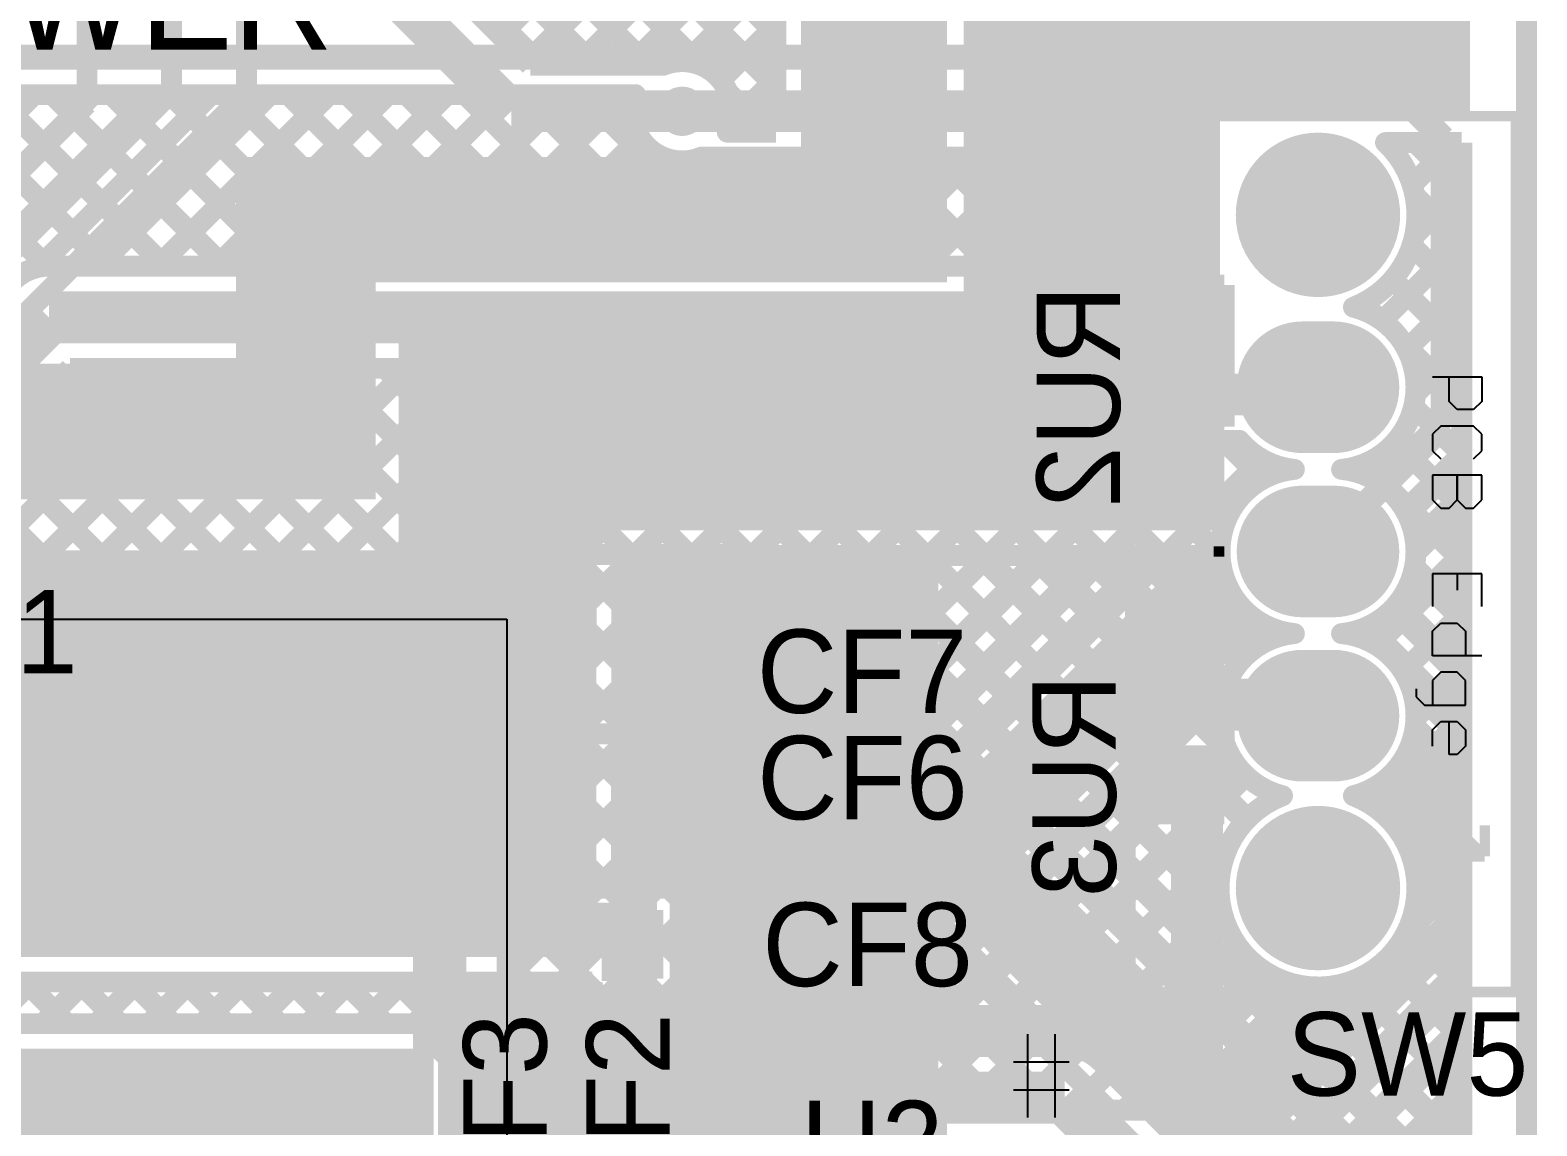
# Model space of a CAD drawing. Header units: millimetres. Extents: x 0.79 to 4.38, y 0.99 to 3.94.
# Drawn here: x 3.628 to 4.351, y 1.523 to 2.049 of the extents above; entities that cross this region are included whole.
import ezdxf

# ---------------------------------------------------------------- set-up
doc = ezdxf.new("R2010")
doc.units = ezdxf.units.MM
doc.header["$MEASUREMENT"] = 0
for name, color, linetype in [('BottomLayer', 5, 'Continuous'), ('BottomOverlay', 54, 'Continuous'), ('BottomPaste', 16, 'Continuous'), ('BottomSolder', 6, 'Continuous'), ('Mechanical2', 216, 'Continuous'), ('MultiLayer', 9, 'Continuous'), ('PadHoleLayer', 156, 'Continuous'), ('TopLayer', 1, 'Continuous'), ('TopOverlay', 2, 'Continuous'), ('TopPaste', 8, 'Continuous'), ('TopSolder', 216, 'Continuous'), ('ViaHoleLayer', 16, 'Continuous')]:
    doc.layers.add(name, color=color, linetype=linetype)

# ---------------------------------------------------------------- blocks, each defined once
blk = doc.blocks.new('C__0402_14')
at = {"layer": 'TopLayer'}
for points in [[(-0.0095, -0.0125), (-0.0095, 0.0125), (-0.0275, -0.0125), (-0.0275, 0.0125)], [(0.0275, -0.0125), (0.0275, 0.0125), (0.0095, -0.0125), (0.0095, 0.0125)]]:
    blk.add_solid(points, dxfattribs=at)
at = {"layer": 'TopOverlay', "const_width": 0.005}
for points in [[(-0.0325, 0.0175), (-0.0085, 0.0175)], [(-0.0325, -0.0175), (-0.0325, 0.0175)], [(0.0085, 0.0175), (0.0325, 0.0175)], [(0.0325, -0.0175), (0.0325, 0.0175)], [(-0.0325, -0.0175), (-0.0085, -0.0175)], [(0.0085, -0.0175), (0.0325, -0.0175)]]:
    blk.add_lwpolyline(points, dxfattribs=at)
at = {"layer": 'TopPaste'}
for points in [[(-0.0095, -0.0125), (-0.0095, 0.0125), (-0.0275, -0.0125), (-0.0275, 0.0125)], [(0.0275, -0.0125), (0.0275, 0.0125), (0.0095, -0.0125), (0.0095, 0.0125)]]:
    blk.add_solid(points, dxfattribs=at)
at = {"layer": 'TopSolder'}
for points in [[(-0.0055, -0.0165), (-0.0055, 0.0165), (-0.0315, -0.0165), (-0.0315, 0.0165)], [(0.0315, -0.0165), (0.0315, 0.0165), (0.0055, -0.0165), (0.0055, 0.0165)]]:
    blk.add_solid(points, dxfattribs=at)
blk = doc.blocks.new('OS102011MA1QN1_18')
at = {"layer": 'BottomLayer'}
for points, const_width in [([(-0.10039, 0, 1), (-0.06496, 0, 1)], 0.03543), ([(-0.01378, 0.00744, 1), (0.01378, 0.00744, 1)], 0.02756), ([(0.06496, 0.00744, 1), (0.09252, 0.00744, 1)], 0.02756), ([(0.1437, 0.00744, 1), (0.17126, 0.00744, 1)], 0.02756), ([(0.22244, 0, 1), (0.25787, 0, 1)], 0.03543), ([(-0.01378, -0.00744, 1), (0.01378, -0.00744, 1)], 0.02756), ([(0.06496, -0.00744, 1), (0.09252, -0.00744, 1)], 0.02756), ([(0.1437, -0.00744, 1), (0.17126, -0.00744, 1)], 0.02756)]:
    blk.add_lwpolyline(points, format="xyb", close=True, dxfattribs=dict(at, const_width=const_width))
at = {"layer": 'BottomLayer', "const_width": 0.05512}
for points in [[(0, 0.00744), (0, -0.00744)], [(0.07874, 0.00744), (0.07874, -0.00744)], [(0.15748, 0.00744), (0.15748, -0.00744)]]:
    blk.add_lwpolyline(points, dxfattribs=at)
at = {"layer": 'BottomSolder'}
for points, const_width in [([(-0.10239, 0, 1), (-0.06296, 0, 1)], 0.03943), ([(-0.01578, 0.00744, 1), (0.01578, 0.00744, 1)], 0.03156), ([(0.06296, 0.00744, 1), (0.09452, 0.00744, 1)], 0.03156), ([(0.1417, 0.00744, 1), (0.17326, 0.00744, 1)], 0.03156), ([(0.22044, 0, 1), (0.25987, 0, 1)], 0.03943), ([(-0.01578, -0.00744, 1), (0.01578, -0.00744, 1)], 0.03156), ([(0.06296, -0.00744, 1), (0.09452, -0.00744, 1)], 0.03156), ([(0.1417, -0.00744, 1), (0.17326, -0.00744, 1)], 0.03156)]:
    blk.add_lwpolyline(points, format="xyb", close=True, dxfattribs=dict(at, const_width=const_width))
at = {"layer": 'BottomSolder', "const_width": 0.06312}
for points in [[(0, 0.00744), (0, -0.00744)], [(0.07874, 0.00744), (0.07874, -0.00744)], [(0.15748, 0.00744), (0.15748, -0.00744)]]:
    blk.add_lwpolyline(points, dxfattribs=at)
at = {"layer": 'MultiLayer'}
for points, const_width in [([(-0.10039, 0, 1), (-0.06496, 0, 1)], 0.03543), ([(-0.01378, 0.00744, 1), (0.01378, 0.00744, 1)], 0.02756), ([(0.06496, 0.00744, 1), (0.09252, 0.00744, 1)], 0.02756), ([(0.1437, 0.00744, 1), (0.17126, 0.00744, 1)], 0.02756), ([(0.22244, 0, 1), (0.25787, 0, 1)], 0.03543), ([(-0.01378, -0.00744, 1), (0.01378, -0.00744, 1)], 0.02756), ([(0.06496, -0.00744, 1), (0.09252, -0.00744, 1)], 0.02756), ([(0.1437, -0.00744, 1), (0.17126, -0.00744, 1)], 0.02756)]:
    blk.add_lwpolyline(points, format="xyb", close=True, dxfattribs=dict(at, const_width=const_width))
at = {"layer": 'MultiLayer', "const_width": 0.05512}
for points in [[(0, 0.00744), (0, -0.00744)], [(0.07874, 0.00744), (0.07874, -0.00744)], [(0.15748, 0.00744), (0.15748, -0.00744)]]:
    blk.add_lwpolyline(points, dxfattribs=at)
at = {"layer": 'PadHoleLayer'}
for points, const_width in [([(-0.09498, 0, 1), (-0.07037, 0, 1)], 0.02461), ([(0.22785, 0, 1), (0.25246, 0, 1)], 0.02461), ([(-0.00984, 0, 1), (0.00984, 0, 1)], 0.01969), ([(0.0689, 0, 1), (0.08858, 0, 1)], 0.01969), ([(0.14764, 0, 1), (0.16732, 0, 1)], 0.01969)]:
    blk.add_lwpolyline(points, format="xyb", close=True, dxfattribs=dict(at, const_width=const_width))
at = {"layer": 'TopLayer'}
for points, const_width in [([(-0.10039, 0, 1), (-0.06496, 0, 1)], 0.03543), ([(-0.01378, 0.00744, 1), (0.01378, 0.00744, 1)], 0.02756), ([(0.06496, 0.00744, 1), (0.09252, 0.00744, 1)], 0.02756), ([(0.1437, 0.00744, 1), (0.17126, 0.00744, 1)], 0.02756), ([(0.22244, 0, 1), (0.25787, 0, 1)], 0.03543), ([(-0.01378, -0.00744, 1), (0.01378, -0.00744, 1)], 0.02756), ([(0.06496, -0.00744, 1), (0.09252, -0.00744, 1)], 0.02756), ([(0.1437, -0.00744, 1), (0.17126, -0.00744, 1)], 0.02756)]:
    blk.add_lwpolyline(points, format="xyb", close=True, dxfattribs=dict(at, const_width=const_width))
at = {"layer": 'TopLayer', "const_width": 0.05512}
for points in [[(0, 0.00744), (0, -0.00744)], [(0.07874, 0.00744), (0.07874, -0.00744)], [(0.15748, 0.00744), (0.15748, -0.00744)]]:
    blk.add_lwpolyline(points, dxfattribs=at)
at = {"layer": 'TopOverlay'}
for p, q in [((-0.005, 0.055), (-0.005, 0.07861)), ((-0.005, 0.07861), (0.00681, 0.07861)), ((0.00681, 0.07861), (0.01074, 0.07468)), ((0.01074, 0.07468), (0.01074, 0.06681)), ((0.02255, 0.07861), (0.01861, 0.07468)), ((0.01861, 0.07468), (0.01861, 0.05894)), ((0.03042, 0.07861), (0.02255, 0.07861)), ((0.03436, 0.07468), (0.03042, 0.07861)), ((0.04223, 0.07861), (0.04223, 0.055)), ((0.05404, 0.07861), (0.04223, 0.07861)), ((0.05797, 0.07468), (0.05404, 0.07861)), ((0.05797, 0.07074), (0.05797, 0.07468)), ((0.1052, 0.07861), (0.08946, 0.07861)), ((0.08946, 0.07861), (0.08946, 0.055)), ((0.12881, 0.07861), (0.12881, 0.055)), ((0.01074, 0.06681), (0.00681, 0.06287)), ((0.05404, 0.06681), (0.04223, 0.06681)), ((0.04223, 0.06681), (0.05404, 0.06681)), ((0.05404, 0.06681), (0.05797, 0.07074)), ((0.05797, 0.06287), (0.05404, 0.06681)), ((0.08946, 0.06681), (0.09733, 0.06681)), ((0.11307, 0.06681), (0.11701, 0.07074)), ((0.11307, 0.05894), (0.11307, 0.06681)), ((0.11701, 0.07074), (0.12881, 0.07074)), ((0.14062, 0.07074), (0.13669, 0.06681)), ((0.13669, 0.06681), (0.13669, 0.05894)), ((0.15243, 0.07074), (0.14062, 0.07074)), ((0.15243, 0.05106), (0.15243, 0.07074)), ((0.1603, 0.06681), (0.16424, 0.07074)), ((0.1603, 0.05894), (0.1603, 0.06681)), ((0.16424, 0.07074), (0.17211, 0.07074)), ((0.17211, 0.07074), (0.17604, 0.06681)), ((0.17604, 0.06681), (0.17604, 0.06287)), ((0.00681, 0.06287), (-0.005, 0.06287)), ((0.01861, 0.05894), (0.02255, 0.055)), ((0.03042, 0.055), (0.03436, 0.05894)), ((0.05404, 0.055), (0.05797, 0.05894)), ((0.05797, 0.05894), (0.05797, 0.06287)), ((0.11701, 0.055), (0.11307, 0.05894)), ((0.13669, 0.05894), (0.14062, 0.055)), ((0.17604, 0.06287), (0.1603, 0.06287)), ((0.16424, 0.055), (0.1603, 0.05894)), ((0.02255, 0.055), (0.03042, 0.055)), ((0.04223, 0.055), (0.05404, 0.055)), ((0.08946, 0.055), (0.1052, 0.055)), ((0.12881, 0.055), (0.11701, 0.055)), ((0.14062, 0.055), (0.15243, 0.055)), ((0.14849, 0.04713), (0.15243, 0.05106)), ((0.17211, 0.055), (0.16424, 0.055)), ((0.14456, 0.04713), (0.14849, 0.04713))]:
    blk.add_line(p, q, dxfattribs=at)
at = {"layer": 'TopOverlay', "const_width": 0.005}
for points in [[(-0.13, -0.09), (-0.13, 0.095)], [(0.29, 0.095), (-0.13, 0.095)], [(0.29, -0.09), (0.29, 0.095)], [(0.225, 0.08), (0.21, 0.08)], [(0.21, 0.065), (0.225, 0.08)], [(0.225, 0.065), (0.225, 0.08)], [(0.21, 0.065), (0.19, 0.065)], [(0, -0.08), (0, -0.045)], [(0.07874, -0.05), (0.07874, -0.045)], [(0.15748, -0.08), (0.15748, -0.045)], [(0.04811, -0.08063), (0.07874, -0.05)], [(0.03748, -0.08), (0, -0.08)], [(0.15748, -0.08), (0.12, -0.08)], [(0.29, -0.09), (-0.13, -0.09)]]:
    blk.add_lwpolyline(points, dxfattribs=at)
at = {"layer": 'TopSolder'}
for points, const_width in [([(-0.10239, 0, 1), (-0.06296, 0, 1)], 0.03943), ([(-0.01578, 0.00744, 1), (0.01578, 0.00744, 1)], 0.03156), ([(0.06296, 0.00744, 1), (0.09452, 0.00744, 1)], 0.03156), ([(0.1417, 0.00744, 1), (0.17326, 0.00744, 1)], 0.03156), ([(0.22044, 0, 1), (0.25987, 0, 1)], 0.03943), ([(-0.01578, -0.00744, 1), (0.01578, -0.00744, 1)], 0.03156), ([(0.06296, -0.00744, 1), (0.09452, -0.00744, 1)], 0.03156), ([(0.1417, -0.00744, 1), (0.17326, -0.00744, 1)], 0.03156)]:
    blk.add_lwpolyline(points, format="xyb", close=True, dxfattribs=dict(at, const_width=const_width))
at = {"layer": 'TopSolder', "const_width": 0.06312}
for points in [[(0, 0.00744), (0, -0.00744)], [(0.07874, 0.00744), (0.07874, -0.00744)], [(0.15748, 0.00744), (0.15748, -0.00744)]]:
    blk.add_lwpolyline(points, dxfattribs=at)
blk = doc.blocks.new('R__0402_B_20')
at = {"layer": 'BottomLayer'}
for points in [[(-0.0275, 0.0125), (-0.0275, -0.0125), (-0.0095, 0.0125), (-0.0095, -0.0125)], [(0.0095, 0.0125), (0.0095, -0.0125), (0.0275, 0.0125), (0.0275, -0.0125)]]:
    blk.add_solid(points, dxfattribs=at)
at = {"layer": 'BottomOverlay', "const_width": 0.01}
for points in [[(0.034, 0.019), (-0.034, 0.019)], [(-0.034, -0.019), (-0.034, 0.019)], [(0.034, -0.019), (0.034, 0.019)], [(0.034, -0.019), (-0.034, -0.019)]]:
    blk.add_lwpolyline(points, dxfattribs=at)
at = {"layer": 'BottomPaste'}
for points in [[(-0.0275, 0.0125), (-0.0275, -0.0125), (-0.0095, 0.0125), (-0.0095, -0.0125)], [(0.0095, 0.0125), (0.0095, -0.0125), (0.0275, 0.0125), (0.0275, -0.0125)]]:
    blk.add_solid(points, dxfattribs=at)
at = {"layer": 'BottomSolder'}
for points in [[(-0.0315, 0.0165), (-0.0315, -0.0165), (-0.0055, 0.0165), (-0.0055, -0.0165)], [(0.0055, 0.0165), (0.0055, -0.0165), (0.0315, 0.0165), (0.0315, -0.0165)]]:
    blk.add_solid(points, dxfattribs=at)
blk = doc.blocks.new('R__0402_B_21')
at = {"layer": 'BottomLayer'}
for points in [[(-0.0275, 0.0125), (-0.0275, -0.0125), (-0.0095, 0.0125), (-0.0095, -0.0125)], [(0.0095, 0.0125), (0.0095, -0.0125), (0.0275, 0.0125), (0.0275, -0.0125)]]:
    blk.add_solid(points, dxfattribs=at)
at = {"layer": 'BottomOverlay', "const_width": 0.01}
for points in [[(-0.034, 0.019), (0.034, 0.019)], [(-0.034, 0.019), (-0.034, -0.019)], [(0.034, 0.019), (0.034, -0.019)], [(-0.034, -0.019), (0.034, -0.019)]]:
    blk.add_lwpolyline(points, dxfattribs=at)
at = {"layer": 'BottomPaste'}
for points in [[(-0.0275, 0.0125), (-0.0275, -0.0125), (-0.0095, 0.0125), (-0.0095, -0.0125)], [(0.0095, 0.0125), (0.0095, -0.0125), (0.0275, 0.0125), (0.0275, -0.0125)]]:
    blk.add_solid(points, dxfattribs=at)
at = {"layer": 'BottomSolder'}
for points in [[(-0.0315, 0.0165), (-0.0315, -0.0165), (-0.0055, 0.0165), (-0.0055, -0.0165)], [(0.0055, 0.0165), (0.0055, -0.0165), (0.0315, 0.0165), (0.0315, -0.0165)]]:
    blk.add_solid(points, dxfattribs=at)
blk = doc.blocks.new('HCM0703_3R3_R_30')
at = {"layer": 'TopLayer'}
for points in [[(-0.14567, -0.06496), (-0.05512, -0.06496), (-0.14567, 0.06496), (-0.05512, 0.06496)], [(0.05512, -0.06496), (0.14567, -0.06496), (0.05512, 0.06496), (0.14567, 0.06496)]]:
    blk.add_solid(points, dxfattribs=at)
at = {"layer": 'TopOverlay', "const_width": 0.01}
for points in [[(-0.13976, 0.12992), (0.13976, 0.12992)], [(-0.13976, 0.12992), (-0.13976, 0.08)], [(0.13976, 0.12992), (0.13976, 0.08)], [(-0.13976, -0.08), (-0.13976, -0.12992)], [(0.13976, -0.08), (0.13976, -0.12992)], [(-0.13976, -0.12992), (0.13976, -0.12992)]]:
    blk.add_lwpolyline(points, dxfattribs=at)
at = {"layer": 'TopOverlay'}
for points, const_width in [([(-0.155, 0.075, 1), (-0.165, 0.075, 1)], 0.01969), ([(-0.16992, 0.075, 1), (-0.16008, 0.075, 1)], 0.00984), ([(-0.15992, 0.075, 1), (-0.15008, 0.075, 1)], 0.00984)]:
    blk.add_lwpolyline(points, format="xyb", close=True, dxfattribs=dict(at, const_width=const_width))
at = {"layer": 'TopPaste'}
for points in [[(-0.14567, -0.06496), (-0.05512, -0.06496), (-0.14567, 0.06496), (-0.05512, 0.06496)], [(0.05512, -0.06496), (0.14567, -0.06496), (0.05512, 0.06496), (0.14567, 0.06496)]]:
    blk.add_solid(points, dxfattribs=at)
at = {"layer": 'TopSolder'}
for points in [[(-0.14967, -0.06896), (-0.05112, -0.06896), (-0.14967, 0.06896), (-0.05112, 0.06896)], [(0.05112, -0.06896), (0.14967, -0.06896), (0.05112, 0.06896), (0.14967, 0.06896)]]:
    blk.add_solid(points, dxfattribs=at)
blk = doc.blocks.new('C__0805_42')
at = {"layer": 'TopLayer'}
for points in [[(-0.06, -0.03), (-0.02, -0.03), (-0.06, 0.03), (-0.02, 0.03)], [(0.02, -0.03), (0.06, -0.03), (0.02, 0.03), (0.06, 0.03)]]:
    blk.add_solid(points, dxfattribs=at)
at = {"layer": 'TopOverlay', "const_width": 0.01}
for points in [[(-0.067, -0.037), (-0.067, 0.037)], [(-0.067, 0.037), (0.067, 0.037)], [(0.067, -0.037), (0.067, 0.037)], [(-0.067, -0.037), (0.067, -0.037)]]:
    blk.add_lwpolyline(points, dxfattribs=at)
at = {"layer": 'TopPaste'}
for points in [[(-0.06, -0.03), (-0.02, -0.03), (-0.06, 0.03), (-0.02, 0.03)], [(0.02, -0.03), (0.06, -0.03), (0.02, 0.03), (0.06, 0.03)]]:
    blk.add_solid(points, dxfattribs=at)
at = {"layer": 'TopSolder'}
for points in [[(-0.064, -0.034), (-0.016, -0.034), (-0.064, 0.034), (-0.016, 0.034)], [(0.016, -0.034), (0.064, -0.034), (0.016, 0.034), (0.064, 0.034)]]:
    blk.add_solid(points, dxfattribs=at)
blk = doc.blocks.new('C__0805_43')
at = {"layer": 'TopLayer'}
for points in [[(-0.06, -0.03), (-0.02, -0.03), (-0.06, 0.03), (-0.02, 0.03)], [(0.02, -0.03), (0.06, -0.03), (0.02, 0.03), (0.06, 0.03)]]:
    blk.add_solid(points, dxfattribs=at)
at = {"layer": 'TopOverlay', "const_width": 0.01}
for points in [[(-0.067, -0.037), (-0.067, 0.037)], [(-0.067, 0.037), (0.067, 0.037)], [(0.067, -0.037), (0.067, 0.037)], [(-0.067, -0.037), (0.067, -0.037)]]:
    blk.add_lwpolyline(points, dxfattribs=at)
at = {"layer": 'TopPaste'}
for points in [[(-0.06, -0.03), (-0.02, -0.03), (-0.06, 0.03), (-0.02, 0.03)], [(0.02, -0.03), (0.06, -0.03), (0.02, 0.03), (0.06, 0.03)]]:
    blk.add_solid(points, dxfattribs=at)
at = {"layer": 'TopSolder'}
for points in [[(-0.064, -0.034), (-0.016, -0.034), (-0.064, 0.034), (-0.016, 0.034)], [(0.016, -0.034), (0.064, -0.034), (0.016, 0.034), (0.064, 0.034)]]:
    blk.add_solid(points, dxfattribs=at)

msp = doc.modelspace()

# ---------------------------------------------------------------- linework, layer by layer
at = {"layer": 'BottomLayer'}
for p, q in [((3.53294, 1.7665), (3.85694, 1.7665)), ((3.85694, 1.7665), (3.85694, 1.3845))]:
    msp.add_line(p, q, dxfattribs=at)
for points, const_width in [([(3.006, 2.036), (4.267, 2.036)], 0.012), ([(4.267, 2.036), (4.306, 1.997)], 0.012), ([(3.42371, 1.8115), (3.63021, 2.018)], 0.01), ([(3.45199, 1.8115), (3.65849, 2.018)], 0.01), ([(3.48027, 1.8115), (3.68677, 2.018)], 0.01), ([(3.55095, 2.018), (3.91857, 2.018)], 0.01), ([(3.554, 2.018), (3.63631, 1.9357)], 0.01), ([(3.58229, 2.018), (3.66457, 1.93571)], 0.01), ([(3.61057, 2.018), (3.69286, 1.93571)], 0.01), ([(3.63227, 1.93521), (3.71506, 2.018)], 0.01), ([(3.63885, 2.018), (3.72114, 1.93571)], 0.01), ([(3.66105, 1.93571), (3.74334, 2.018)], 0.01), ([(3.66714, 2.018), (3.74943, 1.93571)], 0.01), ([(3.68934, 1.93571), (3.77163, 2.018)], 0.01), ([(3.69542, 2.018), (3.77771, 1.93571)], 0.01), ([(3.71762, 1.93571), (3.79991, 2.018)], 0.01), ([(3.72371, 2.018), (3.80599, 1.93571)], 0.01), ([(3.74591, 1.93571), (3.8282, 2.018)], 0.01), ([(3.75199, 2.018), (3.83428, 1.93571)], 0.01), ([(3.77419, 1.93571), (3.85648, 2.018)], 0.01), ([(3.78028, 2.018), (3.86256, 1.93571)], 0.01), ([(3.80248, 1.93571), (3.88476, 2.018)], 0.01), ([(3.80856, 2.018), (3.89085, 1.93571)], 0.01), ([(3.83076, 1.93571), (3.91305, 2.018)], 0.01), ([(3.83684, 2.018), (3.91913, 1.93571)], 0.01), ([(3.86513, 2.018), (3.94742, 1.93571)], 0.01), ([(3.89341, 2.018), (3.9757, 1.93571)], 0.01), ([(3.941, 2.01), (4.12, 2.01)], 0.02), ([(4.12, 2.01), (4.182, 1.948)], 0.02), ([(3.85905, 1.93571), (3.92077, 1.99744)], 0.01), ([(4.306, 1.85892), (4.306, 1.997)], 0.012), ([(3.88733, 1.93571), (3.938, 1.98638)], 0.01), ([(3.91561, 1.93571), (3.9679, 1.988)], 0.01), ([(3.9439, 1.93571), (3.99619, 1.988)], 0.01), ([(3.95011, 1.988), (4.11089, 1.988)], 0.01), ([(3.9517, 1.988), (4.00399, 1.93571)], 0.01), ([(3.97218, 1.93571), (4.02447, 1.988)], 0.01), ([(3.97998, 1.988), (4.03227, 1.93571)], 0.01), ([(4.00047, 1.93571), (4.05275, 1.988)], 0.01), ([(4.00827, 1.988), (4.06055, 1.93571)], 0.01), ([(4.02875, 1.93571), (4.08104, 1.988)], 0.01), ([(4.03655, 1.988), (4.08884, 1.93571)], 0.01), ([(4.05704, 1.93571), (4.10932, 1.988)], 0.01), ([(4.06483, 1.988), (4.11712, 1.93571)], 0.01), ([(4.09312, 1.988), (4.14541, 1.93571)], 0.01), ([(4.11089, 1.988), (4.16, 1.93889)], 0.01), ([(4.08532, 1.93571), (4.12425, 1.97464)], 0.01), ([(4.1136, 1.93571), (4.13839, 1.9605)], 0.01), ([(4.182, 1.91121), (4.182, 1.948)], 0.02), ([(4.14189, 1.93571), (4.15253, 1.94636)], 0.01), ([(3.63721, 1.93571), (4.16, 1.93571)], 0.01), ([(4.16, 1.93571), (4.16, 1.93889)], 0.01), ([(3.513, 1.787), (3.63721, 1.91121)], 0.025), ([(3.63721, 1.91121), (4.182, 1.91121)], 0.025), ([(3.53035, 1.7697), (3.64736, 1.88671)], 0.01), ([(3.54841, 1.7665), (3.66862, 1.88671)], 0.01), ([(3.5767, 1.7665), (3.69691, 1.88671)], 0.01), ([(3.60498, 1.7665), (3.72519, 1.88671)], 0.01), ([(3.63326, 1.7665), (3.75348, 1.88671)], 0.01), ([(3.64736, 1.88671), (4.1575, 1.88671)], 0.01), ([(3.657, 1.88671), (3.77722, 1.7665)], 0.01), ([(3.66155, 1.7665), (3.78176, 1.88671)], 0.01), ([(3.68529, 1.88671), (3.8055, 1.7665)], 0.01), ([(3.68983, 1.7665), (3.81005, 1.88671)], 0.01), ([(3.71357, 1.88671), (3.83379, 1.7665)], 0.01), ([(3.71812, 1.7665), (3.83833, 1.88671)], 0.01), ([(3.74186, 1.88671), (4.06707, 1.5615)], 0.01), ([(3.7464, 1.7665), (3.86661, 1.88671)], 0.01), ([(3.77014, 1.88671), (4.09535, 1.5615)], 0.01), ([(3.77469, 1.7665), (3.8949, 1.88671)], 0.01), ([(3.79843, 1.88671), (4.12364, 1.5615)], 0.01), ([(3.80297, 1.7665), (3.92318, 1.88671)], 0.01), ([(3.82671, 1.88671), (4.313, 1.40042)], 0.01), ([(3.83125, 1.7665), (3.95147, 1.88671)], 0.01), ([(3.85499, 1.88671), (4.313, 1.42871)], 0.01), ([(3.85694, 1.7639), (3.97975, 1.88671)], 0.01), ([(3.85694, 1.70734), (4.03632, 1.88671)], 0.01), ([(3.85694, 1.73562), (4.00804, 1.88671)], 0.01), ([(3.85694, 1.67905), (4.0646, 1.88671)], 0.01), ([(3.85694, 1.62248), (4.12117, 1.88671)], 0.01), ([(3.85694, 1.65077), (4.09289, 1.88671)], 0.01), ([(3.85694, 1.5942), (4.14946, 1.88671)], 0.01), ([(3.88328, 1.88671), (4.313, 1.45699)], 0.01), ([(3.91156, 1.88671), (4.313, 1.48528)], 0.01), ([(3.93985, 1.88671), (4.1998, 1.62676)], 0.01), ([(3.96813, 1.88671), (4.20135, 1.6535)], 0.01), ([(3.99642, 1.88671), (4.1575, 1.72563)], 0.01), ([(4.0247, 1.88671), (4.16491, 1.7465)], 0.01), ([(4.05298, 1.88671), (4.1897, 1.75)], 0.01), ([(4.08127, 1.88671), (4.21559, 1.75239)], 0.01), ([(4.10955, 1.88671), (4.19904, 1.79723)], 0.01), ([(4.13784, 1.88671), (4.1575, 1.86705)], 0.01), ([(4.1575, 1.85321), (4.1575, 1.88671)], 0.01), ([(4.24256, 1.87421), (4.246, 1.87766)], 0.02), ([(3.63804, 1.87739), (3.74893, 1.7665)], 0.01), ([(4.182, 1.87421), (4.24256, 1.87421)], 0.02), ([(3.6239, 1.86325), (3.72065, 1.7665)], 0.01), ([(3.86056, 1.56953), (4.1575, 1.86647)], 0.01), ([(4.246, 1.79892), (4.306, 1.85892)], 0.012), ([(3.88081, 1.5615), (4.17253, 1.85321)], 0.01), ([(4.1575, 1.85321), (4.17544, 1.85321)], 0.01), ([(4.17134, 1.85321), (4.20488, 1.81967)], 0.01), ([(3.60976, 1.84911), (3.69236, 1.7665)], 0.01), ([(3.9091, 1.5615), (4.19981, 1.85221)], 0.01), ([(4.182, 1.85221), (4.20827, 1.85221)], 0.01), ([(4.20062, 1.85221), (4.21934, 1.83349)], 0.01), ([(3.93738, 1.5615), (4.2191, 1.84322)], 0.01), ([(4.28893, 1.81639), (4.313, 1.84046)], 0.01), ([(4.313, 1.19305), (4.313, 1.84046)], 0.01), ([(3.59561, 1.83497), (3.66408, 1.7665)], 0.01), ([(4.30511, 1.83257), (4.313, 1.82469)], 0.01), ([(4.29271, 1.80369), (4.313, 1.82398)], 0.01), ([(3.58147, 1.82082), (3.6358, 1.7665)], 0.01), ([(4.29097, 1.81843), (4.313, 1.7964)], 0.01), ([(3.96567, 1.5615), (4.19919, 1.79503)], 0.01), ([(4.27227, 1.75497), (4.313, 1.7957)], 0.01), ([(4.29181, 1.7893), (4.313, 1.76812)], 0.01), ([(4.18245, 1.75), (4.20722, 1.77477)], 0.01), ([(3.53294, 1.7665), (3.85694, 1.7665)], 0.01), ([(3.85694, 1.57315), (3.85694, 1.7665)], 0.01), ([(4.28165, 1.77118), (4.313, 1.73983)], 0.01), ([(4.28689, 1.7413), (4.313, 1.76741)], 0.01), ([(4.21073, 1.75), (4.2232, 1.76246)], 0.01), ([(4.26381, 1.76074), (4.26733, 1.75722)], 0.01), ([(4.1575, 1.7465), (4.16938, 1.7465)], 0.01), ([(4.1575, 1.7255), (4.1575, 1.7465)], 0.01), ([(4.182, 1.75), (4.21257, 1.75)], 0.01), ([(3.85694, 1.74334), (4.03879, 1.5615)], 0.01), ([(4.29299, 1.71911), (4.313, 1.73913)], 0.01), ([(4.182, 1.7255), (4.24068, 1.7255)], 0.025), ([(4.24068, 1.7255), (4.246, 1.72018)], 0.025), ([(4.29048, 1.73407), (4.313, 1.71155)], 0.01), ([(3.99395, 1.5615), (4.1575, 1.72505)], 0.01), ([(4.1575, 1.7045), (4.1575, 1.7255)], 0.01), ([(3.85694, 1.71506), (4.0105, 1.5615)], 0.01), ([(4.27622, 1.67406), (4.313, 1.71084)], 0.01), ([(3.82494, 1.5705), (3.82494, 1.6985)], 0.025), ([(4.02223, 1.5615), (4.16523, 1.7045)], 0.01), ([(4.05052, 1.5615), (4.19002, 1.701)], 0.01), ([(4.1575, 1.7045), (4.16938, 1.7045)], 0.01), ([(4.182, 1.701), (4.20396, 1.701)], 0.01), ([(4.18213, 1.701), (4.21227, 1.67085)], 0.01), ([(4.29034, 1.70592), (4.313, 1.68327)], 0.01), ([(4.182, 1.6885), (4.18794, 1.68256)], 0.025), ([(3.85694, 1.68677), (3.98222, 1.5615)], 0.01), ([(4.0788, 1.5615), (4.21005, 1.69275)], 0.01), ([(4.18794, 1.51875), (4.18794, 1.68256)], 0.025), ([(4.27845, 1.68953), (4.313, 1.65498)], 0.01), ([(4.28867, 1.65823), (4.313, 1.68256)], 0.01), ([(3.85694, 1.65849), (3.95393, 1.5615)], 0.01), ([(4.10709, 1.5615), (4.20291, 1.65732)], 0.01), ([(4.29335, 1.63462), (4.313, 1.65428)], 0.01), ([(4.29241, 1.64728), (4.313, 1.6267)], 0.01), ([(3.85694, 1.63021), (3.92565, 1.5615)], 0.01), ([(4.1336, 1.55973), (4.19996, 1.62609)], 0.01), ([(4.18044, 1.49343), (4.313, 1.62599)], 0.01), ([(4.29046, 1.62096), (4.313, 1.59841)], 0.01), ([(4.14912, 1.54697), (4.20944, 1.60728)], 0.01), ([(3.85694, 1.60192), (3.89736, 1.5615)], 0.01), ([(4.27935, 1.60377), (4.313, 1.57013)], 0.01), ([(4.16327, 1.53283), (4.22527, 1.59483)], 0.01), ([(4.18044, 1.46515), (4.313, 1.59771)], 0.01), ([(4.262, 1.59285), (4.313, 1.54184)], 0.01), ([(4.17691, 1.51818), (4.24888, 1.59015)], 0.01), ([(4.23526, 1.5913), (4.313, 1.51356)], 0.01), ([(3.82494, 1.5705), (3.85844, 1.537)], 0.025), ([(3.85694, 1.57364), (3.86908, 1.5615)], 0.01), ([(3.85694, 1.57315), (3.86859, 1.5615)], 0.01), ([(3.95494, 1.5695), (3.95544, 1.569)], 0.025), ([(3.95544, 1.569), (4.1377, 1.569)], 0.025), ([(4.1377, 1.569), (4.18794, 1.51875)], 0.025), ([(4.18044, 1.43687), (4.313, 1.56942)], 0.01), ([(3.86859, 1.5615), (4.12444, 1.5615)], 0.01), ([(4.14179, 1.5543), (4.17324, 1.52285)], 0.01), ([(3.85844, 1.537), (4.12444, 1.537)], 0.025), ([(4.12444, 1.537), (4.15594, 1.5055)], 0.025), ([(4.18044, 1.40858), (4.313, 1.54114)], 0.01), ([(4.18794, 1.4295), (4.18794, 1.51875)], 0.025)]:
    msp.add_lwpolyline(points, dxfattribs=dict(at, const_width=const_width))
at = {"layer": 'BottomLayer', "const_width": 0.01}
for points in [[(3.95011, 1.988, -0.650169), (3.91857, 2.018)], [(3.61986, 1.92851, -0.199267), (3.63721, 1.93571)], [(3.61989, 1.92854, -0.198912), (3.63721, 1.93571)], [(4.182, 1.85221, -0.075811), (4.17544, 1.85321)], [(4.2347, 1.83829, -0.196032), (4.20827, 1.85221)], [(4.2347, 1.75955, -0.906691), (4.2347, 1.83829)], [(4.28893, 1.81639, -0.114888), (4.293, 1.79892)], [(4.293, 1.79892, -0.385853), (4.2573, 1.75955)], [(4.21257, 1.75, -0.156011), (4.2347, 1.75955)], [(4.2573, 1.75955, -0.385853), (4.293, 1.72018)], [(4.16938, 1.7465, -0.136106), (4.182, 1.75)], [(4.293, 1.72018, -0.344504), (4.26299, 1.68179)], [(4.182, 1.701, -0.136106), (4.16938, 1.7045)], [(4.22901, 1.68179, -0.208177), (4.20396, 1.701)], [(4.29343, 1.6375, -1.90099), (4.22901, 1.68179)], [(4.26299, 1.68179, -0.31058), (4.29343, 1.6375)], [(4.12444, 1.5615, -0.198912), (4.14177, 1.55432)], [(4.12444, 1.5615, -0.199267), (4.14179, 1.5543)], [(4.17324, 1.52285, -0.199267), (4.18044, 1.5055)], [(4.17327, 1.52282, -0.198912), (4.18044, 1.5055)]]:
    msp.add_lwpolyline(points, format="xyb", dxfattribs=at)
at = {"layer": 'BottomLayer'}
for points, const_width in [([(3.91607, 2.018, 1), (3.92107, 2.018, 1)], 0.005), ([(3.93509, 2.01, 1), (3.94691, 2.01, 1)], 0.01181), ([(3.94761, 1.988, 1), (3.95261, 1.988, 1)], 0.005), ([(3.63471, 1.93571, 1), (3.63971, 1.93571, 1)], 0.005), ([(3.63471, 1.93571, 1), (3.63971, 1.93571, 1)], 0.005), ([(4.17294, 1.85321, 1), (4.17794, 1.85321, 1)], 0.005), ([(4.1795, 1.85221, 1), (4.1845, 1.85221, 1)], 0.005), ([(4.20577, 1.85221, 1), (4.21077, 1.85221, 1)], 0.005), ([(4.2322, 1.83829, 1), (4.2372, 1.83829, 1)], 0.005), ([(4.2322, 1.83829, 1), (4.2372, 1.83829, 1)], 0.005), ([(4.28643, 1.81639, 1), (4.29143, 1.81639, 1)], 0.005), ([(4.2905, 1.79892, 1), (4.2955, 1.79892, 1)], 0.005), ([(4.2905, 1.79892, 1), (4.2955, 1.79892, 1)], 0.005), ([(4.2322, 1.75955, 1), (4.2372, 1.75955, 1)], 0.005), ([(4.2322, 1.75955, 1), (4.2372, 1.75955, 1)], 0.005), ([(4.2548, 1.75955, 1), (4.2598, 1.75955, 1)], 0.005), ([(4.2548, 1.75955, 1), (4.2598, 1.75955, 1)], 0.005), ([(4.16688, 1.7465, 1), (4.17188, 1.7465, 1)], 0.005), ([(4.1795, 1.75, 1), (4.1845, 1.75, 1)], 0.005), ([(4.21007, 1.75, 1), (4.21507, 1.75, 1)], 0.005), ([(4.2905, 1.72018, 1), (4.2955, 1.72018, 1)], 0.005), ([(4.2905, 1.72018, 1), (4.2955, 1.72018, 1)], 0.005), ([(3.81904, 1.6985, 1), (3.83085, 1.6985, 1)], 0.01181), ([(4.16688, 1.7045, 1), (4.17188, 1.7045, 1)], 0.005), ([(4.1795, 1.701, 1), (4.1845, 1.701, 1)], 0.005), ([(4.20146, 1.701, 1), (4.20646, 1.701, 1)], 0.005), ([(4.22651, 1.68179, 1), (4.23151, 1.68179, 1)], 0.005), ([(4.22651, 1.68179, 1), (4.23151, 1.68179, 1)], 0.005), ([(4.26049, 1.68179, 1), (4.26549, 1.68179, 1)], 0.005), ([(4.26049, 1.68179, 1), (4.26549, 1.68179, 1)], 0.005), ([(4.29093, 1.6375, 1), (4.29593, 1.6375, 1)], 0.005), ([(4.29093, 1.6375, 1), (4.29593, 1.6375, 1)], 0.005), ([(3.94904, 1.5695, 1), (3.96085, 1.5695, 1)], 0.01181), ([(4.12194, 1.5615, 1), (4.12694, 1.5615, 1)], 0.005), ([(4.12194, 1.5615, 1), (4.12694, 1.5615, 1)], 0.005), ([(4.13927, 1.55432, 1), (4.14427, 1.55432, 1)], 0.005), ([(4.13929, 1.5543, 1), (4.14429, 1.5543, 1)], 0.005), ([(4.17074, 1.52285, 1), (4.17574, 1.52285, 1)], 0.005), ([(4.17077, 1.52282, 1), (4.17577, 1.52282, 1)], 0.005)]:
    msp.add_lwpolyline(points, format="xyb", close=True, dxfattribs=dict(at, const_width=const_width))
at = {"layer": 'Mechanical2', "const_width": 0.01}
msp.add_lwpolyline([(4.346, 0.998), (4.346, 3.754)], dxfattribs=at)
at = {"layer": 'MultiLayer', "const_width": 0.01181}
for points in [[(3.93509, 2.01, 1), (3.94691, 2.01, 1)], [(3.81904, 1.6985, 1), (3.83085, 1.6985, 1)], [(3.94904, 1.5695, 1), (3.96085, 1.5695, 1)]]:
    msp.add_lwpolyline(points, format="xyb", close=True, dxfattribs=at)
at = {"layer": 'TopLayer'}
for points, const_width in [([(3.548, 2.35775), (3.87375, 2.032)], 0.01), ([(3.85374, 2.04638), (4.154, 2.34664)], 0.01), ([(3.66871, 2.2625), (3.89921, 2.032)], 0.01), ([(3.69417, 2.2625), (3.92467, 2.032)], 0.01), ([(3.71963, 2.2625), (3.95013, 2.03199)], 0.01), ([(3.74508, 2.2625), (3.986, 2.02158)], 0.01), ([(3.77054, 2.2625), (3.986, 2.04703)], 0.01), ([(3.986, 2), (3.986, 2.169)], 0.01), ([(3.86647, 2.03365), (3.986, 2.15318)], 0.01), ([(3.7586, 2.14152), (3.86811, 2.032)], 0.01), ([(3.743, 2.126), (3.859, 2.01)], 0.02), ([(3.89027, 2.032), (3.986, 2.12773)], 0.01), ([(3.91573, 2.032), (3.986, 2.10227)], 0.01), ([(3.6555, 2.0135), (3.6555, 2.0935)], 0.01), ([(3.696, 2.019), (3.696, 2.0935)], 0.01), ([(3.94292, 2.03373), (3.986, 2.07682)], 0.01), ([(3.732, 2.019), (3.732, 2.064)], 0.01), ([(3.95956, 2.02492), (3.986, 2.05136)], 0.01), ([(3.86811, 2.032), (3.93189, 2.032)], 0.01), ([(3.595, 1.918), (3.696, 2.019)], 0.01), ([(3.614, 1.901), (3.732, 2.019)], 0.01), ([(3.96299, 2.01913), (3.98212, 2)], 0.01), ([(3.96402, 2.00393), (3.986, 2.0259)], 0.01), ([(3.577, 1.935), (3.6555, 2.0135)], 0.01), ([(3.859, 2.01), (3.941, 2.01)], 0.02), ([(3.96261, 2), (3.986, 2)], 0.01), ([(4.27838, 1.995), (4.315, 1.995)], 0.01), ([(4.27838, 1.995), (4.315, 1.995)], 0.01), ([(4.28211, 1.99109), (4.28602, 1.995)], 0.01), ([(4.2912, 1.97472), (4.31148, 1.995)], 0.01), ([(4.29259, 1.995), (4.315, 1.97259)], 0.01), ([(4.315, 1.45615), (4.315, 1.995)], 0.01), ([(4.29239, 1.95046), (4.315, 1.97307)], 0.01), ([(4.29252, 1.96962), (4.315, 1.94714)], 0.01), ([(4.2769, 1.90951), (4.315, 1.94761)], 0.01), ([(4.29108, 1.9456), (4.315, 1.92168)], 0.01), ([(4.2819, 1.92933), (4.315, 1.89622)], 0.01), ([(4.26764, 1.91813), (4.27484, 1.91093)], 0.01), ([(4.28861, 1.89577), (4.315, 1.92215)], 0.01), ([(4.28671, 1.89906), (4.315, 1.87077)], 0.01), ([(4.29288, 1.87458), (4.315, 1.8967)], 0.01), ([(4.27551, 1.83175), (4.315, 1.87124)], 0.01), ([(4.2919, 1.86841), (4.315, 1.84531)], 0.01), ([(4.28323, 1.85163), (4.315, 1.81986)], 0.01), ([(4.28778, 1.81856), (4.315, 1.84579)], 0.01), ([(4.26838, 1.84103), (4.315, 1.7944)], 0.01), ([(4.293, 1.79833), (4.315, 1.82033)], 0.01), ([(3.82886, 1.46147), (4.16439, 1.797)], 0.01), ([(3.82886, 1.43602), (4.18985, 1.797)], 0.01), ([(3.91188, 1.72269), (3.9862, 1.797)], 0.01), ([(3.91188, 1.67177), (4.03711, 1.797)], 0.01), ([(3.91188, 1.64632), (4.06257, 1.797)], 0.01), ([(3.91188, 1.69723), (4.01165, 1.797)], 0.01), ([(3.912, 1.74826), (3.96074, 1.797)], 0.01), ([(3.912, 1.797), (4.19905, 1.797)], 0.01), ([(3.912, 1.731), (3.912, 1.797)], 0.01), ([(3.912, 1.77371), (3.93529, 1.797)], 0.01), ([(3.93056, 1.797), (4.25638, 1.47118)], 0.01), ([(3.93352, 1.6425), (4.08802, 1.797)], 0.01), ([(3.93994, 1.62346), (4.11348, 1.797)], 0.01), ([(3.93994, 1.59801), (4.13893, 1.797)], 0.01), ([(3.95602, 1.797), (4.28184, 1.47118)], 0.01), ([(3.98148, 1.797), (4.315, 1.46348)], 0.01), ([(4.00693, 1.797), (4.315, 1.48893)], 0.01), ([(4.03239, 1.797), (4.19912, 1.63027)], 0.01), ([(4.05784, 1.797), (4.20135, 1.6535)], 0.01), ([(4.0833, 1.797), (4.2109, 1.6694)], 0.01), ([(4.10875, 1.797), (4.20308, 1.70267)], 0.01), ([(4.13421, 1.797), (4.20044, 1.73077)], 0.01), ([(4.15967, 1.797), (4.20957, 1.7471)], 0.01), ([(4.18512, 1.797), (4.20683, 1.7753)], 0.01), ([(4.27406, 1.75394), (4.315, 1.79488)], 0.01), ([(3.912, 1.79011), (4.17111, 1.531)], 0.01), ([(4.29232, 1.79162), (4.315, 1.76895)], 0.01), ([(3.82886, 1.41056), (4.20203, 1.78373)], 0.01), ([(4.28431, 1.77418), (4.315, 1.74349)], 0.01), ([(3.85376, 1.41), (4.21272, 1.76896)], 0.01), ([(4.21494, 1.76719), (4.22484, 1.75728)], 0.01), ([(4.28689, 1.74131), (4.315, 1.76942)], 0.01), ([(3.912, 1.76465), (4.14565, 1.531)], 0.01), ([(4.22732, 1.75811), (4.2296, 1.76039)], 0.01), ([(4.27003, 1.763), (4.315, 1.71803)], 0.01), ([(3.912, 1.7392), (4.1187, 1.5325)], 0.01), ([(4.29296, 1.72193), (4.315, 1.74396)], 0.01), ([(3.87921, 1.41), (4.20063, 1.73142)], 0.01), ([(3.91188, 1.6425), (3.91188, 1.731)], 0.01), ([(4.27299, 1.6765), (4.315, 1.71851)], 0.01), ([(3.91188, 1.71386), (4.09324, 1.5325)], 0.01), ([(4.29265, 1.71493), (4.315, 1.69258)], 0.01), ([(3.90417, 1.4095), (4.20137, 1.7067)], 0.01), ([(4.28534, 1.69678), (4.315, 1.66712)], 0.01), ([(3.91188, 1.6884), (4.06779, 1.5325)], 0.01), ([(3.92962, 1.4095), (4.21147, 1.69135)], 0.01), ([(4.28558, 1.66364), (4.315, 1.69305)], 0.01), ([(4.22105, 1.6847), (4.22549, 1.68027)], 0.01), ([(4.27162, 1.68504), (4.315, 1.64167)], 0.01), ([(4.29278, 1.64537), (4.315, 1.6676)], 0.01), ([(3.91188, 1.66294), (3.93233, 1.6425)], 0.01), ([(4.07808, 1.5325), (4.20291, 1.65733)], 0.01), ([(3.91188, 1.6425), (3.93994, 1.6425)], 0.01), ([(3.93994, 1.5925), (3.93994, 1.6425)], 0.01), ([(4.28764, 1.61478), (4.315, 1.64214)], 0.01), ([(4.29343, 1.63778), (4.315, 1.61621)], 0.01), ([(3.93994, 1.63489), (4.06306, 1.51177)], 0.01), ([(4.10354, 1.5325), (4.19945, 1.62841)], 0.01), ([(4.17694, 1.47863), (4.315, 1.61669)], 0.01), ([(4.28877, 1.61699), (4.315, 1.59075)], 0.01), ([(3.93994, 1.60943), (4.06306, 1.48631)], 0.01), ([(4.12899, 1.5325), (4.207, 1.61051)], 0.01), ([(4.2779, 1.6024), (4.315, 1.5653)], 0.01), ([(3.54294, 1.5925), (3.646, 1.5925)], 0.01), ([(3.54294, 1.5925), (3.646, 1.5925)], 0.01), ([(3.60896, 1.5725), (3.62896, 1.5925)], 0.01), ([(3.62594, 1.5925), (3.64594, 1.5725)], 0.01), ([(3.63442, 1.5725), (3.65442, 1.5925)], 0.01), ([(3.646, 1.5925), (3.84094, 1.5925)], 0.01), ([(3.6514, 1.5925), (3.6714, 1.5725)], 0.01), ([(3.65988, 1.5725), (3.67988, 1.5925)], 0.01), ([(3.67685, 1.5925), (3.69685, 1.5725)], 0.01), ([(3.68533, 1.5725), (3.70533, 1.5925)], 0.01), ([(3.70231, 1.5925), (3.72231, 1.5725)], 0.01), ([(3.71079, 1.5725), (3.73079, 1.5925)], 0.01), ([(3.72777, 1.5925), (3.74777, 1.5725)], 0.01), ([(3.73624, 1.5725), (3.75624, 1.5925)], 0.01), ([(3.75322, 1.5925), (3.77322, 1.5725)], 0.01), ([(3.75323, 1.5925), (3.77323, 1.5725)], 0.01), ([(3.7617, 1.5725), (3.7817, 1.5925)], 0.01), ([(3.77868, 1.5925), (3.79868, 1.5725)], 0.01), ([(3.78715, 1.5725), (3.80715, 1.5925)], 0.01), ([(3.80414, 1.5925), (3.82414, 1.5725)], 0.01), ([(3.81261, 1.5725), (3.83261, 1.5925)], 0.01), ([(3.82886, 1.53784), (3.88352, 1.5925)], 0.01), ([(3.82886, 1.5633), (3.85807, 1.5925)], 0.01), ([(3.82959, 1.5925), (3.97959, 1.4425)], 0.01), ([(3.84094, 1.5925), (3.89788, 1.5925)], 0.01), ([(3.84094, 1.5925), (3.89788, 1.5925)], 0.01), ([(3.85505, 1.5925), (4.00505, 1.4425)], 0.01), ([(3.88051, 1.5925), (4.03051, 1.4425)], 0.01), ([(3.89788, 1.586), (3.89788, 1.5925)], 0.01), ([(3.93988, 1.586), (3.93988, 1.5925)], 0.01), ([(4.15295, 1.531), (4.21986, 1.59792)], 0.01), ([(4.17694, 1.50408), (4.26872, 1.59586)], 0.01), ([(4.262, 1.59285), (4.315, 1.53984)], 0.01), ([(3.82886, 1.48693), (3.92793, 1.586)], 0.01), ([(3.82886, 1.51239), (3.90248, 1.586)], 0.01), ([(3.89788, 1.586), (3.93988, 1.586)], 0.01), ([(3.91246, 1.586), (4.05596, 1.4425)], 0.01), ([(3.93792, 1.586), (4.10808, 1.41584)], 0.01), ([(4.17694, 1.52954), (4.23813, 1.59072)], 0.01), ([(4.19495, 1.47118), (4.315, 1.59123)], 0.01), ([(4.23877, 1.59062), (4.315, 1.51439)], 0.01), ([(3.54502, 1.5725), (3.82886, 1.5725)], 0.01), ([(3.82414, 1.5725), (3.82886, 1.56778)], 0.01), ([(3.82886, 1.41), (3.82886, 1.5725)], 0.01), ([(3.82886, 1.56778), (3.97606, 1.42058)], 0.01), ([(4.22041, 1.47118), (4.315, 1.56577)], 0.01), ([(3.82886, 1.54232), (3.95768, 1.4135)], 0.01), ([(4.24586, 1.47118), (4.315, 1.54032)], 0.01), ([(4.06306, 1.471), (4.06306, 1.5325)], 0.01), ([(4.06306, 1.5325), (4.14256, 1.5325)], 0.01), ([(4.14256, 1.531), (4.17694, 1.531)], 0.01), ([(4.17111, 1.531), (4.17694, 1.52517)], 0.01), ([(4.17694, 1.46392), (4.17694, 1.531)], 0.01), ([(4.17694, 1.52517), (4.23093, 1.47118)], 0.01)]:
    msp.add_lwpolyline(points, dxfattribs=dict(at, const_width=const_width))
at = {"layer": 'TopLayer', "const_width": 0.01}
for points in [[(3.93189, 2.032, -0.534458), (3.96481, 2.01)], [(3.96481, 2.01, -0.10878), (3.96261, 2)], [(4.27838, 1.995, -0.207799), (4.29343, 1.96033)], [(4.29343, 1.96033, -0.31058), (4.26299, 1.91605)], [(4.26299, 1.91605, -0.344504), (4.293, 1.87766)], [(4.293, 1.87766, -0.385849), (4.2573, 1.83829)], [(4.2573, 1.83829, -0.385849), (4.293, 1.79892)], [(4.2347, 1.75955, -0.371991), (4.19905, 1.797)], [(4.293, 1.79892, -0.385853), (4.2573, 1.75955)], [(4.22901, 1.68179, -0.842326), (4.2347, 1.75955)], [(4.2573, 1.75955, -0.385853), (4.293, 1.72018)], [(4.293, 1.72018, -0.344504), (4.26299, 1.68179)], [(4.29343, 1.6375, -1.90099), (4.22901, 1.68179)], [(4.26299, 1.68179, -0.31058), (4.29343, 1.6375)]]:
    msp.add_lwpolyline(points, format="xyb", dxfattribs=at)
at = {"layer": 'TopLayer'}
for points, const_width in [([(3.92939, 2.032, 1), (3.93439, 2.032, 1)], 0.005), ([(3.93509, 2.01, 1), (3.94691, 2.01, 1)], 0.01181), ([(3.96231, 2.01, 1), (3.96731, 2.01, 1)], 0.005), ([(3.96231, 2.01, 1), (3.96731, 2.01, 1)], 0.005), ([(3.96011, 2, 1), (3.96511, 2, 1)], 0.005), ([(4.27588, 1.995, 1), (4.28088, 1.995, 1)], 0.005), ([(4.29093, 1.96033, 1), (4.29593, 1.96033, 1)], 0.005), ([(4.29093, 1.96033, 1), (4.29593, 1.96033, 1)], 0.005), ([(4.26049, 1.91605, 1), (4.26549, 1.91605, 1)], 0.005), ([(4.26049, 1.91605, 1), (4.26549, 1.91605, 1)], 0.005), ([(4.2905, 1.87766, 1), (4.2955, 1.87766, 1)], 0.005), ([(4.2905, 1.87766, 1), (4.2955, 1.87766, 1)], 0.005), ([(4.2548, 1.83829, 1), (4.2598, 1.83829, 1)], 0.005), ([(4.2548, 1.83829, 1), (4.2598, 1.83829, 1)], 0.005), ([(4.19655, 1.797, 1), (4.20155, 1.797, 1)], 0.005), ([(4.2905, 1.79892, 1), (4.2955, 1.79892, 1)], 0.005), ([(4.2905, 1.79892, 1), (4.2955, 1.79892, 1)], 0.005), ([(4.2322, 1.75955, 1), (4.2372, 1.75955, 1)], 0.005), ([(4.2322, 1.75955, 1), (4.2372, 1.75955, 1)], 0.005), ([(4.2548, 1.75955, 1), (4.2598, 1.75955, 1)], 0.005), ([(4.2548, 1.75955, 1), (4.2598, 1.75955, 1)], 0.005), ([(4.2905, 1.72018, 1), (4.2955, 1.72018, 1)], 0.005), ([(4.2905, 1.72018, 1), (4.2955, 1.72018, 1)], 0.005), ([(3.81904, 1.6985, 1), (3.83085, 1.6985, 1)], 0.01181), ([(4.22651, 1.68179, 1), (4.23151, 1.68179, 1)], 0.005), ([(4.22651, 1.68179, 1), (4.23151, 1.68179, 1)], 0.005), ([(4.26049, 1.68179, 1), (4.26549, 1.68179, 1)], 0.005), ([(4.26049, 1.68179, 1), (4.26549, 1.68179, 1)], 0.005), ([(4.29093, 1.6375, 1), (4.29593, 1.6375, 1)], 0.005), ([(4.29093, 1.6375, 1), (4.29593, 1.6375, 1)], 0.005), ([(3.94904, 1.5695, 1), (3.96085, 1.5695, 1)], 0.01181)]:
    msp.add_lwpolyline(points, format="xyb", close=True, dxfattribs=dict(at, const_width=const_width))
for points in [[(4.234, 2.007), (4.319, 2.007), (4.234, 3.53), (4.319, 3.53)], [(4.068, 1.928), (4.068, 2.157), (3.998, 1.928), (3.998, 2.157)], [(4.076, 1.882), (4.199, 1.882), (4.076, 2.09), (4.199, 2.09)], [(4.077, 2.007), (4.319, 2.007), (4.077, 2.09), (4.319, 2.09)], [(3.727, 1.928), (4.068, 1.928), (3.727, 1.988), (4.068, 1.988)], [(3.794, 1.825), (3.794, 1.972), (3.727, 1.825), (3.727, 1.972)], [(3.805, 1.743), (3.9, 1.743), (3.805, 1.919), (3.9, 1.919)], [(4.201, 1.809), (4.201, 1.919), (3.83, 1.809), (3.83, 1.919)], [(2.641, 1.824), (3.794, 1.824), (2.641, 1.889), (3.794, 1.889)], [(3.55494, 1.6045), (3.89988, 1.6045), (3.55494, 1.7995), (3.89988, 1.7995)], [(3.91179, 1.6385), (4.06294, 1.6385), (3.91179, 1.7985), (4.06294, 1.7985)], [(3.93926, 1.5775), (4.06394, 1.5775), (3.93926, 1.7985), (4.06394, 1.7985)], [(3.452, 1.6045), (3.634, 1.6045), (3.452, 1.70841), (3.634, 1.70841)], [(3.85294, 1.6045), (3.92794, 1.6045), (3.85294, 1.6305), (3.92794, 1.6305)], [(3.829, 1.4375), (4.06394, 1.4375), (3.829, 1.5895), (4.06394, 1.5895)], [(3.55702, 1.3975), (3.81686, 1.3975), (3.55702, 1.5605), (3.81686, 1.5605)]]:
    msp.add_solid(points, dxfattribs=at)
at = {"layer": 'TopOverlay'}
for p, q in [((4.10666, 1.5675), (4.10666, 1.52751)), ((4.11999, 1.52751), (4.11999, 1.5675)), ((4.1, 1.55417), (4.12666, 1.55417)), ((4.1, 1.54084), (4.11999, 1.54084)), ((4.11999, 1.54084), (4.12666, 1.54084))]:
    msp.add_line(p, q, dxfattribs=at)
at = {"layer": 'ViaHoleLayer', "const_width": 0.00591}
for points in [[(3.93805, 2.01, 1), (3.94395, 2.01, 1)], [(3.82199, 1.6985, 1), (3.8279, 1.6985, 1)], [(3.95199, 1.5695, 1), (3.9579, 1.5695, 1)]]:
    msp.add_lwpolyline(points, format="xyb", close=True, dxfattribs=at)

# ---------------------------------------------------------------- block references
for name, p, rotation in [('OS102011MA1QN1_18', (4.246, 1.87766), 270), ('R__0402_B_21', (4.182, 1.89271), 90), ('R__0402_B_20', (4.182, 1.707), 270), ('HCM0703_3R3_R_30', (3.68694, 1.5845), 90), ('C__0402_14', (3.93738, 1.6105), 360)]:
    msp.add_blockref(name, p, dxfattribs=dict(rotation=rotation))
for name, p in [('C__0805_42', (3.89894, 1.7605)), ('C__0805_43', (3.89988, 1.6745))]:
    msp.add_blockref(name, p)

# ---------------------------------------------------------------- texts
at = {"layer": 'BottomOverlay', "text_generation_flag": 2}
for s, p in [('RU2', (4.151, 1.92671)), ('RU3', (4.149, 1.74))]:
    msp.add_text(s, height=0.04, rotation=90, dxfattribs=at).set_placement(p)
at = {"layer": 'TopOverlay'}
for s, height, rotation, p in [('POWER', 0.05, 360, (3.521, 2.03959)), ('CF3', 0.04, 90, (3.87594, 1.4765)), ('CF2', 0.04, 90, (3.93494, 1.4765))]:
    msp.add_text(s, height=height, rotation=rotation, dxfattribs=at).set_placement(p)
for s, p in [('LF1', (3.55894, 1.7405)), ('CF7', (3.97678, 1.7215)), ('CF6', (3.97694, 1.6705)), ('CF8', (3.97938, 1.5905)), ('SW5', (4.231, 1.538)), ('U2', (3.99794, 1.4955))]:
    msp.add_text(s, height=0.04, dxfattribs=at).set_placement(p)

doc.saveas('drawing.dxf')
